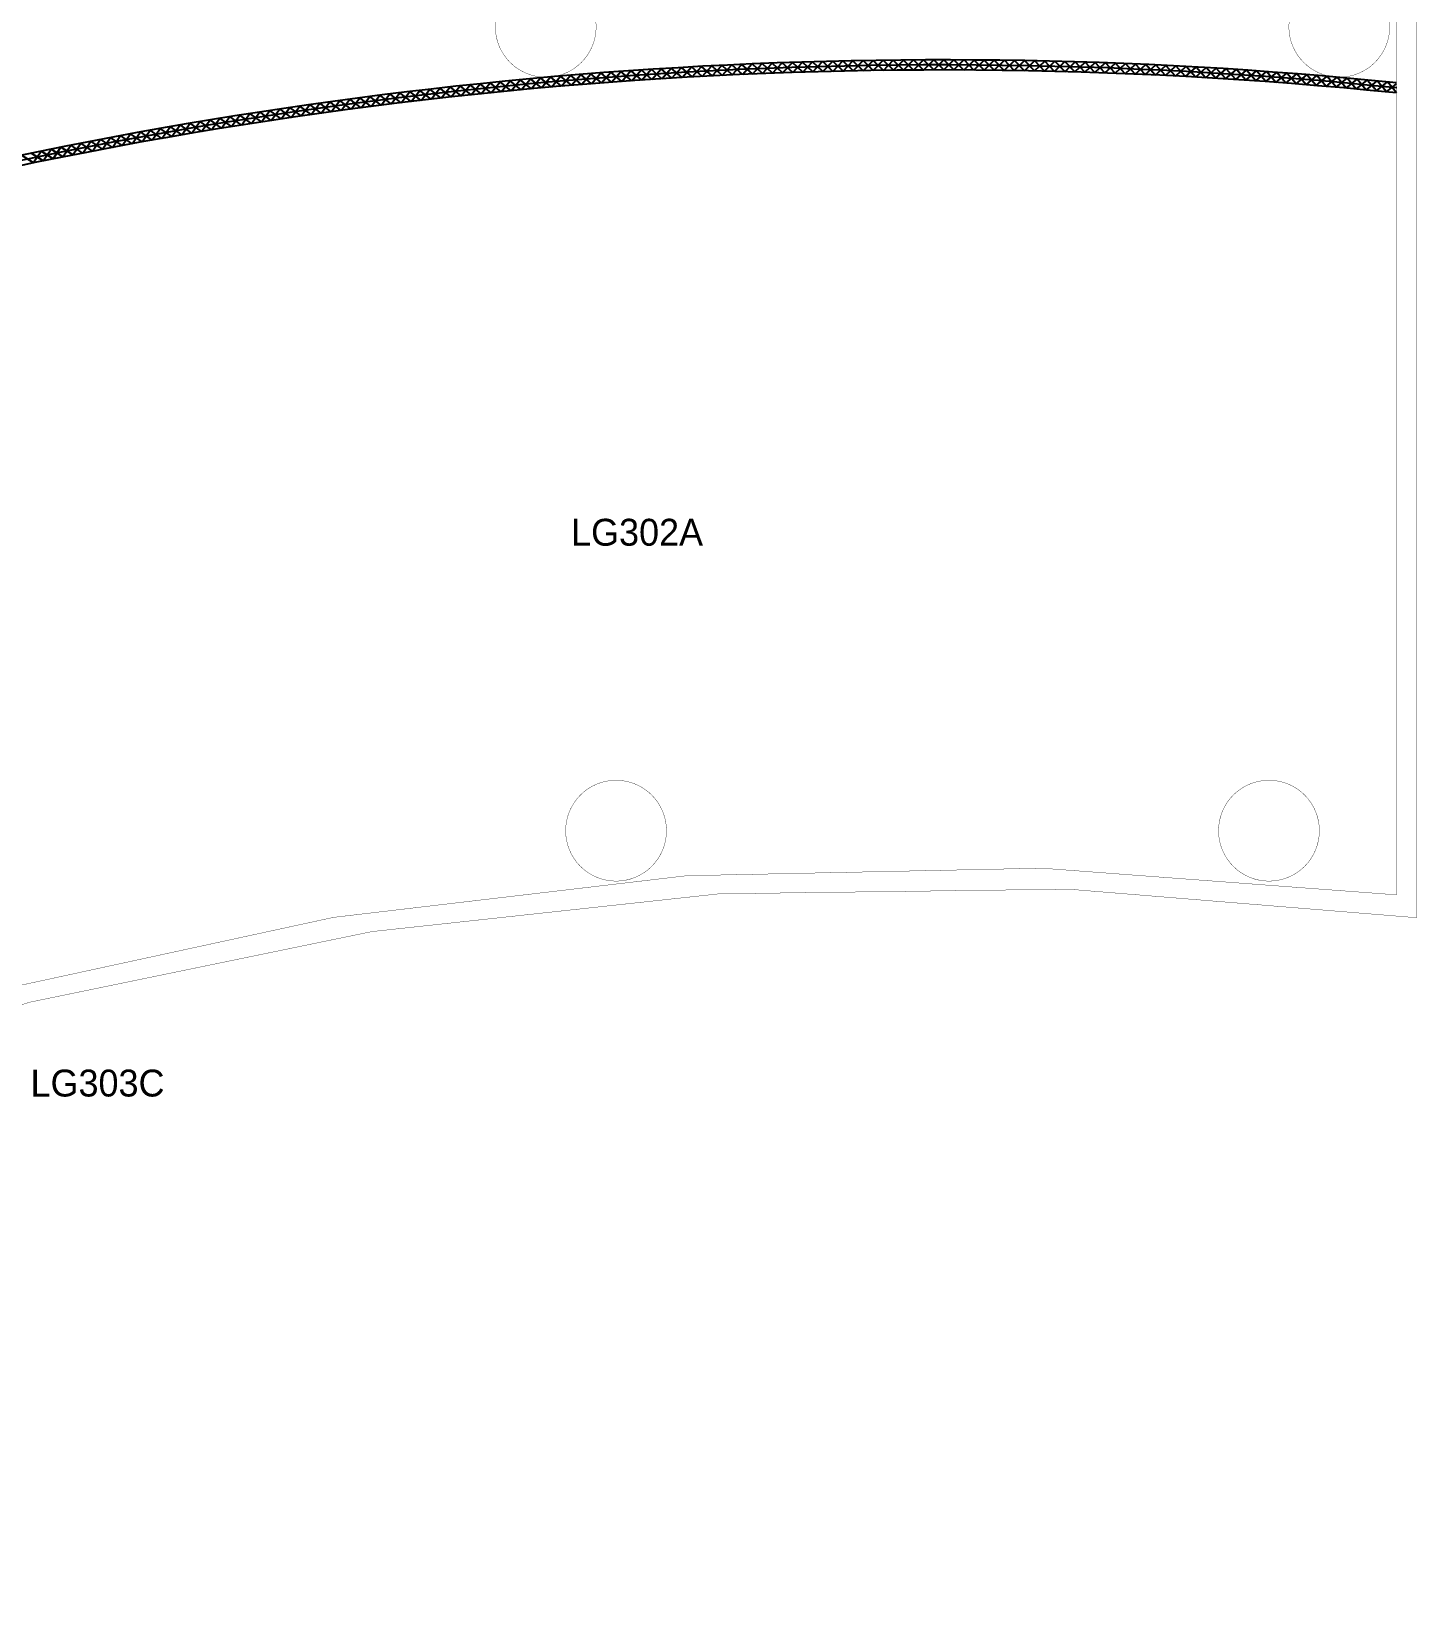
# Model space of a CAD drawing. Extents: x -163002 to 22103, y -103500 to 51643.
# Drawn here: x -13552 to 7053, y -44383 to -21119 of the extents above; entities that cross this region are included whole.
import ezdxf

# ---------------------------------------------------------------- set-up
doc = ezdxf.new("R2010")
doc.units = 0
doc.header["$LTSCALE"] = 1000
doc.header["$MEASUREMENT"] = 0
doc.layers.get('0').update_dxf_attribs({"linetype": 'CONTINUOUS'})
for name, color, linetype in [('s4113a$0$20', 7, 'CONTINUOUS'), ('s4113a$0$22', 7, 'CONTINUOUS'), ('s4113a$0$6', 7, 'CONTINUOUS'), ('s4113a$0$9', 7, 'CONTINUOUS'), ('s4113a$0$ROOM-NO', 4, 'CONTINUOUS')]:
    doc.layers.add(name, color=color, linetype=linetype)
doc.styles.add('s4113a$0$STANDARD', font='txt')

# ---------------------------------------------------------------- blocks, each defined once
blk = doc.blocks.new('s4113a')
at = {"layer": 's4113a$0$20', "color": 14, "linetype": 'Continuous'}
for radius, start, end in [(66955, 84.21404, 104.4125), (66805, 84.20101, 105.66663)]:
    blk.add_arc((0, -88500), radius, start, end, dxfattribs=at)
at = {"layer": 's4113a$0$22', "color": 14, "linetype": 'Continuous'}
for p, q in [((-3575, -21791), (-3433, -21633)), ((-3276, -21775), (-3433, -21633)), ((-3426, -21783), (-3283, -21626)), ((-3126, -21768), (-3283, -21625)), ((-3276, -21775), (-3133, -21618)), ((-2976, -21761), (-3133, -21618)), ((-3126, -21768), (-2983, -21612)), ((-2827, -21754), (-2983, -21612)), ((-2976, -21761), (-2834, -21605)), ((-2677, -21749), (-2833, -21605)), ((-2827, -21755), (-2683, -21599)), ((-2527, -21743), (-2683, -21599)), ((-2677, -21749), (-2533, -21593)), ((-2378, -21738), (-2533, -21593)), ((-2528, -21743), (-2383, -21588)), ((-2228, -21732), (-2383, -21588)), ((-2378, -21738), (-2233, -21582)), ((-2078, -21727), (-2233, -21582)), ((-2228, -21732), (-2083, -21578)), ((-1928, -21723), (-2083, -21578)), ((-2078, -21727), (-1933, -21573)), ((-1778, -21718), (-1933, -21573)), ((-1928, -21723), (-1783, -21568)), ((-1629, -21715), (-1782, -21569)), ((-1779, -21719), (-1633, -21565)), ((-1479, -21711), (-1633, -21565)), ((-1629, -21715), (-1483, -21561)), ((-1329, -21708), (-1482, -21561)), ((-1479, -21711), (-1332, -21558)), ((-1179, -21706), (-1332, -21558)), ((-1329, -21708), (-1182, -21556)), ((-1029, -21703), (-1182, -21556)), ((-1179, -21706), (-1032, -21553)), ((-880, -21701), (-1032, -21553)), ((-1030, -21703), (-882, -21551)), ((-730, -21699), (-882, -21551)), ((-880, -21701), (-732, -21549)), ((-580, -21698), (-732, -21549)), ((-730, -21699), (-582, -21548)), ((-430, -21696), (-582, -21548)), ((-580, -21698), (-432, -21546)), ((-431, -21696), (-281, -21546)), ((-281, -21696), (-431, -21546)), ((-281, -21696), (-131, -21545)), ((-131, -21695), (-281, -21546)), ((-131, -21695), (19, -21545)), ((19, -21695), (-131, -21545)), ((19, -21695), (169, -21545)), ((169, -21695), (19, -21545)), ((319, -21696), (169, -21545)), ((169, -21695), (319, -21546)), ((319, -21696), (470, -21547)), ((468, -21697), (320, -21546)), ((468, -21697), (620, -21548)), ((618, -21698), (470, -21547)), ((618, -21698), (770, -21550)), ((768, -21700), (620, -21548)), ((768, -21700), (920, -21551)), ((918, -21701), (770, -21550)), ((918, -21701), (1070, -21553)), ((1068, -21703), (920, -21551)), ((1068, -21704), (1220, -21556)), ((1218, -21706), (1070, -21554)), ((1218, -21706), (1370, -21559)), ((1368, -21709), (1220, -21556)), ((1367, -21709), (1521, -21562)), ((1517, -21712), (1371, -21559)), ((1517, -21712), (1671, -21566)), ((1667, -21716), (1521, -21562)), ((1667, -21716), (1821, -21570)), ((1817, -21719), (1671, -21566)), ((1817, -21720), (1971, -21574)), ((1967, -21724), (1821, -21570)), ((1967, -21724), (2121, -21578)), ((2117, -21728), (1971, -21574)), ((2116, -21728), (2271, -21584)), ((2266, -21734), (2121, -21578)), ((2266, -21734), (2421, -21589)), ((2416, -21739), (2271, -21584)), ((2416, -21738), (2572, -21594)), ((2566, -21744), (2422, -21588)), ((2566, -21744), (2721, -21600)), ((2715, -21750), (2572, -21594)), ((2715, -21750), (2871, -21606)), ((2865, -21756), (2721, -21600)), ((2865, -21756), (3022, -21613)), ((3015, -21763), (2872, -21607)), ((3015, -21763), (3171, -21620)), ((3165, -21770), (3022, -21613)), ((3164, -21770), (3322, -21628)), ((3314, -21777), (3172, -21620)), ((3314, -21777), (3471, -21635)), ((3464, -21785), (3322, -21628)), ((3614, -21792), (3471, -21635)), ((-6563, -22018), (-6428, -21854)), ((-6265, -21990), (-6428, -21854)), ((-6414, -22004), (-6279, -21840)), ((-6115, -21975), (-6279, -21840)), ((-6265, -21990), (-6129, -21826)), ((-5966, -21962), (-6129, -21826)), ((-6116, -21975), (-5980, -21813)), ((-5817, -21949), (-5980, -21813)), ((-5966, -21962), (-5830, -21799)), ((-5668, -21936), (-5830, -21799)), ((-5817, -21948), (-5680, -21786)), ((-5518, -21923), (-5680, -21786)), ((-5668, -21936), (-5531, -21774)), ((-5369, -21911), (-5531, -21774)), ((-5518, -21923), (-5381, -21762)), ((-5220, -21899), (-5381, -21762)), ((-5369, -21911), (-5231, -21750)), ((-5070, -21888), (-5231, -21750)), ((-5220, -21899), (-5082, -21738)), ((-4921, -21877), (-5082, -21738)), ((-5071, -21888), (-4932, -21727)), ((-4771, -21866), (-4932, -21727)), ((-4921, -21877), (-4782, -21716)), ((-4622, -21855), (-4782, -21716)), ((-4771, -21866), (-4633, -21705)), ((-4472, -21845), (-4632, -21706)), ((-4622, -21855), (-4483, -21695)), ((-4323, -21835), (-4483, -21695)), ((-4472, -21845), (-4333, -21685)), ((-4174, -21826), (-4332, -21685)), ((-4323, -21835), (-4183, -21676)), ((-4024, -21816), (-4183, -21676)), ((-4174, -21826), (-4033, -21667)), ((-3874, -21808), (-4033, -21666)), ((-4024, -21816), (-3883, -21658)), ((-3725, -21799), (-3883, -21658)), ((-3874, -21808), (-3733, -21649)), ((-3575, -21790), (-3733, -21649)), ((-3725, -21799), (-3583, -21641)), ((-3426, -21783), (-3583, -21641)), ((3464, -21785), (3621, -21643)), ((3613, -21793), (3771, -21651)), ((3763, -21801), (3622, -21643)), ((3763, -21801), (3921, -21660)), ((3913, -21810), (3771, -21651)), ((3912, -21810), (4071, -21669)), ((4062, -21819), (3922, -21660)), ((4062, -21819), (4221, -21678)), ((4212, -21828), (4071, -21669)), ((4211, -21828), (4371, -21688)), ((4361, -21838), (4221, -21678)), ((4361, -21838), (4521, -21698)), ((4511, -21848), (4371, -21688)), ((4511, -21848), (4670, -21708)), ((4660, -21858), (4521, -21698)), ((4660, -21858), (4820, -21719)), ((4810, -21868), (4671, -21708)), ((4810, -21868), (4970, -21730)), ((4959, -21879), (4820, -21719)), ((4959, -21879), (5120, -21741)), ((5108, -21891), (4970, -21730)), ((5108, -21891), (5269, -21753)), ((5258, -21902), (5120, -21741)), ((5258, -21902), (5419, -21765)), ((5407, -21914), (5270, -21752)), ((5407, -21914), (5569, -21777)), ((5556, -21927), (5419, -21765)), ((5556, -21927), (5718, -21790)), ((5706, -21939), (5569, -21777)), ((5706, -21939), (5868, -21803)), ((5855, -21952), (5719, -21790)), ((5855, -21952), (6018, -21816)), ((6004, -21965), (5868, -21803)), ((6004, -21965), (6167, -21830)), ((6153, -21979), (6018, -21816)), ((6153, -21979), (6317, -21844)), ((6303, -21993), (6167, -21830)), ((6303, -21993), (6466, -21858)), ((6452, -22007), (6317, -21844)), ((6601, -22022), (6466, -21858)), ((-8647, -22257), (-8517, -22089)), ((-8350, -22219), (-8517, -22089)), ((-8498, -22238), (-8368, -22070)), ((-8201, -22200), (-8368, -22070)), ((-8350, -22219), (-8220, -22051)), ((-8052, -22182), (-8219, -22051)), ((-8201, -22200), (-8070, -22033)), ((-7903, -22164), (-8070, -22033)), ((-8052, -22182), (-7921, -22015)), ((-7755, -22147), (-7921, -22015)), ((-7904, -22164), (-7772, -21998)), ((-7606, -22129), (-7772, -21998)), ((-7755, -22147), (-7623, -21980)), ((-7457, -22112), (-7623, -21980)), ((-7606, -22129), (-7474, -21963)), ((-7308, -22096), (-7474, -21964)), ((-7457, -22113), (-7324, -21947)), ((-7159, -22080), (-7324, -21947)), ((-7308, -22096), (-7175, -21930)), ((-7010, -22064), (-7175, -21930)), ((-7159, -22080), (-7026, -21915)), ((-6861, -22048), (-7026, -21915)), ((-7010, -22064), (-6877, -21899)), ((-6712, -22033), (-6876, -21899)), ((-6861, -22048), (-6727, -21884)), ((-6563, -22018), (-6727, -21884)), ((-6712, -22033), (-6578, -21869)), ((-6414, -22003), (-6578, -21869)), ((6452, -22007), (6616, -21873)), ((6601, -22022), (6750, -21900)), ((6750, -22037), (6616, -21873)), ((-10278, -22490), (-10153, -22319)), ((-9982, -22445), (-10153, -22319)), ((-10130, -22468), (-10005, -22296)), ((-9834, -22423), (-10004, -22297)), ((-9982, -22445), (-9856, -22274)), ((-9686, -22401), (-9856, -22274)), ((-9834, -22423), (-9708, -22252)), ((-9538, -22379), (-9707, -22252)), ((-9686, -22401), (-9559, -22231)), ((-9389, -22358), (-9559, -22231)), ((-9538, -22379), (-9410, -22210)), ((-9240, -22337), (-9410, -22210)), ((-9389, -22358), (-9262, -22188)), ((-9092, -22317), (-9261, -22189)), ((-9241, -22337), (-9113, -22168)), ((-8944, -22296), (-9113, -22168)), ((-9092, -22317), (-8964, -22148)), ((-8795, -22277), (-8964, -22148)), ((-8944, -22296), (-8815, -22128)), ((-8647, -22257), (-8815, -22128)), ((-8795, -22277), (-8666, -22108)), ((-8498, -22238), (-8666, -22108)), ((-11756, -22738), (-11635, -22564)), ((-11461, -22686), (-11635, -22564)), ((-11608, -22712), (-11487, -22538)), ((-11313, -22660), (-11486, -22537)), ((-11461, -22685), (-11339, -22512)), ((-11166, -22635), (-11339, -22512)), ((-11313, -22660), (-11191, -22487)), ((-11018, -22610), (-11191, -22487)), ((-11166, -22635), (-11043, -22462)), ((-10870, -22585), (-11042, -22462)), ((-11018, -22610), (-10894, -22437)), ((-10722, -22561), (-10894, -22437)), ((-10870, -22585), (-10746, -22413)), ((-10574, -22537), (-10746, -22413)), ((-10722, -22561), (-10598, -22389)), ((-10426, -22514), (-10598, -22389)), ((-10574, -22537), (-10450, -22366)), ((-10278, -22490), (-10450, -22365)), ((-10427, -22513), (-10301, -22342)), ((-10130, -22468), (-10301, -22342)), ((-12934, -22959), (-12816, -22783)), ((-12640, -22902), (-12816, -22783)), ((-12787, -22930), (-12668, -22754)), ((-12493, -22873), (-12668, -22754)), ((-12640, -22902), (-12521, -22726)), ((-12346, -22846), (-12521, -22726)), ((-12493, -22873), (-12373, -22698)), ((-12198, -22818), (-12373, -22698)), ((-12346, -22846), (-12226, -22671)), ((-12051, -22791), (-12226, -22671)), ((-12198, -22818), (-12078, -22643)), ((-11904, -22764), (-12078, -22643)), ((-12051, -22791), (-11930, -22617)), ((-11756, -22737), (-11930, -22617)), ((-11904, -22764), (-11783, -22590)), ((-11608, -22712), (-11782, -22590)), ((-13521, -23078), (-13699, -22962)), ((-13375, -23048), (-13552, -22931)), ((-13522, -23078), (-13405, -22901)), ((-13228, -23018), (-13405, -22901)), ((-13375, -23048), (-13258, -22871)), ((-13081, -22988), (-13257, -22870)), ((-13228, -23018), (-13110, -22841)), ((-12934, -22959), (-13110, -22841)), ((-13081, -22988), (-12963, -22812)), ((-12787, -22930), (-12963, -22812))]:
    blk.add_line(p, q, dxfattribs=at)
blk.add_arc((0, -88500), 66880, 84.20101, 105.66663, dxfattribs=at)
at = {"layer": 's4113a$0$6', "color": 3, "linetype": 'Continuous', "const_width": 5}
for points in [[(-5151, -21052, 1), (-6651, -21052, 1)], [(6651, -21052, 1), (5151, -21052, 1)], [(-4105, -33007, 1), (-5605, -33007, 1)], [(5605, -33007, 1), (4105, -33007, 1)]]:
    blk.add_lwpolyline(points, format="xyb", close=True, dxfattribs=at)
at = {"layer": 's4113a$0$9', "color": 12, "linetype": 'Continuous', "const_width": 5}
for points in [[(6750, -33961), (6750, -18250)], [(7050, -18250), (7050, -34302)]]:
    blk.add_lwpolyline(points, dxfattribs=at)
for points in [[(6750, -33961, 0.096532), (-14223, -35417, 0.096532)], [(7050, -34301, 0.192503), (-32259, -44381, 0.192503)]]:
    blk.add_lwpolyline(points, format="xyb", dxfattribs=at)
at = {"layer": 's4113a$0$ROOM-NO', "style": 's4113a$0$STANDARD'}
for s, p in [('LG302A', (-5524, -28769)), ('LG303C', (-13563, -36960))]:
    blk.add_text(s, height=400, dxfattribs=at).set_placement(p)

msp = doc.modelspace()

# ---------------------------------------------------------------- block references
msp.add_blockref('s4113a', (0, 0))

doc.saveas('drawing.dxf')
